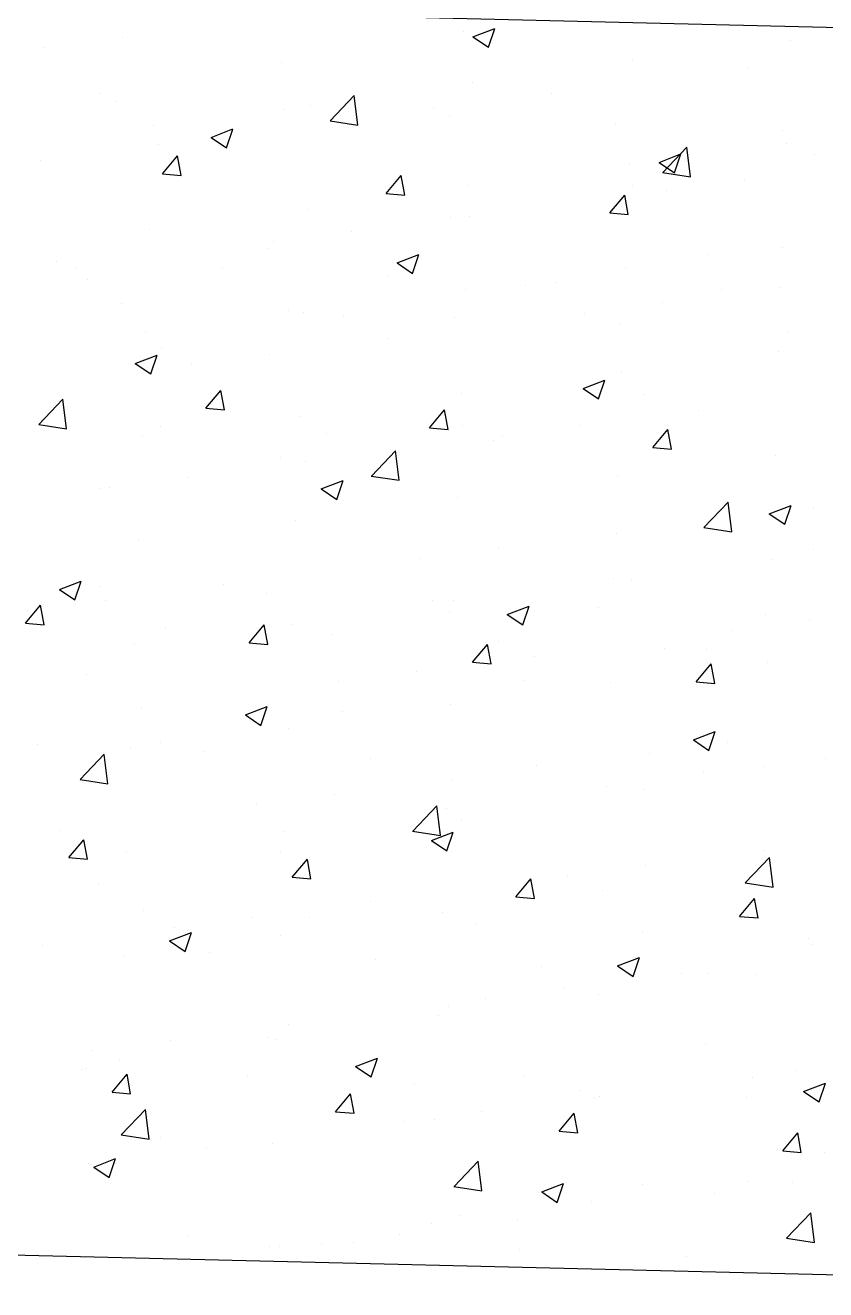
# Model space of a CAD drawing. Header units: millimetres. Extents: x 331487 to 517269, y 198509 to 399936.
# Drawn here: x 448942.4 to 449199.2, y 301836.3 to 302241.9 of the extents above; entities that cross this region are included whole.
import ezdxf

# ---------------------------------------------------------------- set-up
doc = ezdxf.new("R2010")
doc.units = ezdxf.units.MM
doc.header["$MEASUREMENT"] = 0
doc.layers.add('COLUMN', color=6, linetype='Continuous')

msp = doc.modelspace()

# ---------------------------------------------------------------- linework, layer by layer
at = {"layer": 'COLUMN'}
for p, q in [((411189.88, 303155.43), (449398.63, 302236.5)), ((410789.88, 302764.93), (449403.06, 301836.28))]:
    msp.add_line(p, q, dxfattribs=at)
at = {"layer": 'COLUMN', "color": 2, "linetype": 'Continuous'}
for p, q in [((448973.56, 302238.03), (448973.56, 302238.03)), ((448973.56, 302238.03), (448973.56, 302238.03)), ((449083.01, 302240.03), (449083.01, 302240.03)), ((449083.01, 302240.03), (449083.01, 302240.03)), ((449086, 302238.22), (449093, 302240.91)), ((449086, 302238.22), (449093, 302240.91)), ((449086, 302238.22), (449090.97, 302234.87)), ((449086, 302238.22), (449090.97, 302234.87)), ((449090.97, 302234.86), (449093, 302240.91)), ((449090.97, 302234.86), (449093, 302240.91)), ((449187.8, 302237.15), (449187.8, 302237.15)), ((449187.8, 302237.15), (449187.8, 302237.15)), ((448948.53, 302234.73), (448948.53, 302234.73)), ((448948.53, 302234.73), (448948.53, 302234.73)), ((449024.69, 302230.02), (449024.69, 302230.02)), ((449024.69, 302230.02), (449024.69, 302230.02)), ((449137.29, 302230.75), (449137.29, 302230.75)), ((449137.29, 302230.75), (449137.29, 302230.75)), ((449174.34, 302228.48), (449174.34, 302228.48)), ((449174.34, 302228.48), (449174.34, 302228.48)), ((449085.94, 302223.71), (449085.94, 302223.71)), ((449085.94, 302223.71), (449085.94, 302223.71)), ((448966.37, 302220.01), (448966.37, 302220.01)), ((448966.37, 302220.01), (448966.37, 302220.01)), ((448971.73, 302217.33), (448971.73, 302217.33)), ((448971.73, 302217.33), (448971.73, 302217.33)), ((449040.14, 302211.3), (449047.93, 302219.41)), ((449040.14, 302211.3), (449047.93, 302219.41)), ((449049.03, 302209.91), (449047.93, 302219.41)), ((449049.03, 302209.91), (449047.93, 302219.41)), ((449111.19, 302220.17), (449111.19, 302220.17)), ((449111.19, 302220.17), (449111.19, 302220.17)), ((449025.11, 302215.07), (449025.11, 302215.07)), ((449025.11, 302215.07), (449025.11, 302215.07)), ((449034, 302216.21), (449034, 302216.21)), ((449034, 302216.21), (449034, 302216.21)), ((449073.31, 302215.18), (449073.31, 302215.18)), ((449073.31, 302215.18), (449073.31, 302215.18)), ((449078.5, 302212.82), (449078.5, 302212.82)), ((449078.5, 302212.82), (449078.5, 302212.82)), ((448983.49, 302209.81), (448983.49, 302209.81)), ((448983.49, 302209.81), (448983.49, 302209.81)), ((449040.14, 302211.29), (449049.03, 302209.91)), ((449040.14, 302211.29), (449049.03, 302209.91)), ((449048.28, 302211.89), (449048.28, 302211.89)), ((449048.28, 302211.89), (449048.28, 302211.89)), ((449131.88, 302210.56), (449131.88, 302210.56)), ((449131.88, 302210.56), (449131.88, 302210.56)), ((449001.97, 302205.97), (449008.98, 302208.66)), ((449001.97, 302205.97), (449008.98, 302208.66)), ((449001.97, 302205.97), (449006.95, 302202.61)), ((449001.97, 302205.97), (449006.95, 302202.61)), ((449006.95, 302202.61), (449008.97, 302208.65)), ((449006.95, 302202.61), (449008.97, 302208.65)), ((449185.26, 302208.31), (449185.26, 302208.31)), ((449185.26, 302208.31), (449185.26, 302208.31)), ((448985.13, 302203.57), (448985.13, 302203.57)), ((448985.13, 302203.57), (448985.13, 302203.57)), ((449145.69, 302197.96), (449152.69, 302200.65)), ((449145.69, 302197.96), (449152.69, 302200.65)), ((449146.87, 302194.74), (449154.65, 302202.86)), ((449146.87, 302194.74), (449154.65, 302202.86)), ((449150.66, 302194.6), (449152.69, 302200.65)), ((449150.66, 302194.6), (449152.69, 302200.65)), ((449155.75, 302193.36), (449154.65, 302202.86)), ((449155.75, 302193.36), (449154.65, 302202.86)), ((449186.58, 302203.86), (449186.58, 302203.86)), ((449186.58, 302203.86), (449186.58, 302203.86)), ((448947.25, 302198.59), (448947.25, 302198.59)), ((448947.25, 302198.59), (448947.25, 302198.59)), ((448986.42, 302194.27), (448991.24, 302200.02)), ((448986.42, 302194.27), (448991.24, 302200.02)), ((448992.4, 302193.74), (448991.24, 302200.01)), ((448992.4, 302193.74), (448991.24, 302200.01)), ((449136.07, 302197.46), (449136.07, 302197.46)), ((449136.07, 302197.46), (449136.07, 302197.46)), ((449145.69, 302197.96), (449150.66, 302194.6)), ((449145.69, 302197.96), (449150.66, 302194.6)), ((449195.52, 302200.39), (449195.52, 302200.39)), ((449195.52, 302200.39), (449195.52, 302200.39)), ((448986.42, 302194.27), (448992.4, 302193.75)), ((448986.42, 302194.27), (448992.4, 302193.75)), ((449058.15, 302188), (449062.97, 302193.74)), ((449058.15, 302188), (449062.97, 302193.74)), ((449064.12, 302187.47), (449062.97, 302193.74)), ((449064.12, 302187.47), (449062.97, 302193.74)), ((449146.86, 302194.74), (449155.75, 302193.36)), ((449146.86, 302194.74), (449155.75, 302193.36)), ((449084.73, 302190.42), (449084.73, 302190.42)), ((449084.73, 302190.42), (449084.73, 302190.42)), ((449137.2, 302190.38), (449137.2, 302190.38)), ((449137.2, 302190.38), (449137.2, 302190.38)), ((449148.04, 302189.04), (449148.04, 302189.04)), ((449148.04, 302189.04), (449148.04, 302189.04)), ((449173.07, 302192.34), (449173.07, 302192.34)), ((449173.07, 302192.34), (449173.07, 302192.34)), ((449058.15, 302188), (449064.12, 302187.47)), ((449058.15, 302188), (449064.12, 302187.47)), ((449129.87, 302181.72), (449134.69, 302187.47)), ((449129.87, 302181.72), (449134.69, 302187.47)), ((449135.85, 302181.19), (449134.69, 302187.46)), ((449135.85, 302181.19), (449134.69, 302187.46)), ((449032.79, 302182.92), (449032.79, 302182.92)), ((449032.79, 302182.92), (449032.79, 302182.92)), ((449078.88, 302180.37), (449078.88, 302180.37)), ((449078.88, 302180.37), (449078.88, 302180.37)), ((449084.88, 302180.73), (449084.88, 302180.73)), ((449084.88, 302180.73), (449084.88, 302180.73)), ((449129.87, 302181.72), (449135.85, 302181.2)), ((449129.87, 302181.72), (449135.85, 302181.2)), ((448982.28, 302176.52), (448982.28, 302176.52)), ((448982.28, 302176.52), (448982.28, 302176.52)), ((449021.97, 302172.45), (449021.97, 302172.45)), ((449021.97, 302172.45), (449021.97, 302172.45)), ((449047.01, 302175.74), (449047.01, 302175.74)), ((449047.01, 302175.74), (449047.01, 302175.74)), ((449020.56, 302170.36), (449020.56, 302170.36)), ((449020.56, 302170.36), (449020.56, 302170.36)), ((449061.67, 302165.71), (449068.67, 302168.39)), ((449061.67, 302165.71), (449068.67, 302168.39)), ((449066.64, 302162.35), (449068.66, 302168.39)), ((449066.64, 302162.35), (449068.66, 302168.39)), ((449161.16, 302168.42), (449161.16, 302168.42)), ((449161.16, 302168.42), (449161.16, 302168.42)), ((449185.37, 302170.57), (449185.37, 302170.57)), ((449185.37, 302170.57), (449185.37, 302170.57)), ((448952.26, 302166.23), (448952.26, 302166.23)), ((448952.26, 302166.23), (448952.26, 302166.23)), ((448958.82, 302164.13), (448958.82, 302164.13)), ((448958.82, 302164.13), (448958.82, 302164.13)), ((449061.67, 302165.71), (449066.64, 302162.35)), ((449061.67, 302165.71), (449066.64, 302162.35)), ((449134.86, 302164.17), (449134.86, 302164.17)), ((449134.86, 302164.17), (449134.86, 302164.17)), ((448962.24, 302160.35), (448962.24, 302160.35)), ((448962.24, 302160.35), (448962.24, 302160.35)), ((449005.64, 302163.97), (449005.64, 302163.97)), ((449005.64, 302163.97), (449005.64, 302163.97)), ((449059.02, 302161.72), (449059.02, 302161.72)), ((449059.02, 302161.72), (449059.02, 302161.72)), ((449083.51, 302157.13), (449083.51, 302157.13)), ((449083.51, 302157.13), (449083.51, 302157.13)), ((449102.84, 302158.41), (449102.84, 302158.41)), ((449102.84, 302158.41), (449102.84, 302158.41)), ((449112.4, 302159.46), (449112.4, 302159.46)), ((449112.4, 302159.46), (449112.4, 302159.46)), ((449165.79, 302157.21), (449165.79, 302157.21)), ((449165.79, 302157.21), (449165.79, 302157.21)), ((449184.64, 302157.88), (449184.64, 302157.88)), ((449184.64, 302157.88), (449184.64, 302157.88)), ((448973.34, 302152.8), (448973.34, 302152.8)), ((448973.34, 302152.8), (448973.34, 302152.8)), ((449146.76, 302152.9), (449146.76, 302152.9)), ((449146.76, 302152.9), (449146.76, 302152.9)), ((449026.72, 302150.54), (449026.72, 302150.54)), ((449026.72, 302150.54), (449026.72, 302150.54)), ((449031.57, 302149.63), (449031.57, 302149.63)), ((449031.57, 302149.63), (449031.57, 302149.63)), ((449044.52, 302148.4), (449044.52, 302148.4)), ((449044.52, 302148.4), (449044.52, 302148.4)), ((449080.11, 302148.29), (449080.11, 302148.29)), ((449080.11, 302148.29), (449080.11, 302148.29)), ((449121.73, 302149.6), (449121.73, 302149.6)), ((449121.73, 302149.6), (449121.73, 302149.6)), ((449133.49, 302146.03), (449133.49, 302146.03)), ((449133.49, 302146.03), (449133.49, 302146.03)), ((448981.06, 302143.23), (448981.06, 302143.23)), ((448981.06, 302143.23), (448981.06, 302143.23)), ((449058.57, 302141.29), (449058.57, 302141.29)), ((449058.57, 302141.29), (449058.57, 302141.29)), ((449186.87, 302143.77), (449186.87, 302143.77)), ((449186.87, 302143.77), (449186.87, 302143.77)), ((448977.64, 302133.45), (448984.64, 302136.14)), ((448977.64, 302133.45), (448984.64, 302136.14)), ((448982.61, 302130.1), (448984.64, 302136.14)), ((448982.61, 302130.1), (448984.64, 302136.14)), ((448986.2, 302138.39), (448986.2, 302138.39)), ((448986.2, 302138.39), (448986.2, 302138.39)), ((449020.7, 302136.3), (449020.7, 302136.3)), ((449020.7, 302136.3), (449020.7, 302136.3)), ((449184.15, 302137.28), (449184.15, 302137.28)), ((449184.15, 302137.28), (449184.15, 302137.28)), ((448977.64, 302133.45), (448982.62, 302130.1)), ((448977.64, 302133.45), (448982.62, 302130.1)), ((448995.67, 302133), (448995.67, 302133)), ((448995.67, 302133), (448995.67, 302133)), ((449121.36, 302125.44), (449128.36, 302128.13)), ((449121.36, 302125.44), (449128.36, 302128.13)), ((449126.33, 302122.09), (449128.35, 302128.13)), ((449126.33, 302122.09), (449128.35, 302128.13)), ((449133.64, 302130.88), (449133.64, 302130.88)), ((449133.64, 302130.88), (449133.64, 302130.88)), ((449000.3, 302119.05), (449005.12, 302124.8)), ((449000.3, 302119.05), (449005.12, 302124.8)), ((449006.27, 302118.52), (449005.12, 302124.79)), ((449006.27, 302118.52), (449005.12, 302124.79)), ((449082.3, 302123.84), (449082.3, 302123.84)), ((449082.3, 302123.84), (449082.3, 302123.84)), ((449121.36, 302125.44), (449126.33, 302122.09)), ((449121.36, 302125.44), (449126.33, 302122.09)), ((448946.68, 302113.88), (448954.46, 302122)), ((448946.68, 302113.88), (448954.46, 302122)), ((448955.56, 302112.5), (448954.46, 302122)), ((448955.56, 302112.5), (448954.46, 302122)), ((449141.03, 302123.42), (449141.03, 302123.42)), ((449141.03, 302123.42), (449141.03, 302123.42)), ((449000.3, 302119.05), (449006.27, 302118.53)), ((449000.3, 302119.05), (449006.27, 302118.53)), ((449030.36, 302116.34), (449030.36, 302116.34)), ((449030.36, 302116.34), (449030.36, 302116.34)), ((449072.02, 302112.78), (449076.84, 302118.52)), ((449072.02, 302112.78), (449076.84, 302118.52)), ((449078, 302112.25), (449076.84, 302118.52)), ((449078, 302112.25), (449076.84, 302118.52)), ((449158.33, 302118.44), (449158.33, 302118.44)), ((449158.33, 302118.44), (449158.33, 302118.44)), ((448946.67, 302113.88), (448955.56, 302112.5)), ((448946.67, 302113.88), (448955.56, 302112.5)), ((448985.74, 302113.14), (448985.74, 302113.14)), ((448985.74, 302113.14), (448985.74, 302113.14)), ((449072.02, 302112.78), (449078, 302112.25)), ((449072.02, 302112.78), (449078, 302112.25)), ((449082.71, 302113.4), (449082.71, 302113.4)), ((449082.71, 302113.4), (449082.71, 302113.4)), ((449120.46, 302113.46), (449120.46, 302113.46)), ((449120.46, 302113.46), (449120.46, 302113.46)), ((449143.75, 302106.5), (449148.57, 302112.25)), ((449143.75, 302106.5), (449148.57, 302112.25)), ((449149.72, 302105.97), (449148.57, 302112.24)), ((449149.72, 302105.97), (449148.57, 302112.24)), ((448979.85, 302109.94), (448979.85, 302109.94)), ((448979.85, 302109.94), (448979.85, 302109.94)), ((449039.13, 302110.89), (449039.13, 302110.89)), ((449039.13, 302110.89), (449039.13, 302110.89)), ((449092.51, 302108.63), (449092.51, 302108.63)), ((449092.51, 302108.63), (449092.51, 302108.63)), ((449095.42, 302110.16), (449095.42, 302110.16)), ((449095.42, 302110.16), (449095.42, 302110.16)), ((449024.39, 302103.39), (449024.39, 302103.39)), ((449024.39, 302103.39), (449024.39, 302103.39)), ((449053.4, 302097.33), (449061.19, 302105.45)), ((449053.4, 302097.33), (449061.19, 302105.45)), ((449062.29, 302095.95), (449061.18, 302105.44)), ((449062.29, 302095.95), (449061.18, 302105.44)), ((449143.75, 302106.5), (449149.73, 302105.98)), ((449143.75, 302106.5), (449149.73, 302105.98)), ((449145.89, 302106.38), (449145.89, 302106.38)), ((449145.89, 302106.38), (449145.89, 302106.38)), ((449182.93, 302103.99), (449182.93, 302103.99)), ((449182.93, 302103.99), (449182.93, 302103.99)), ((449032.27, 302101.85), (449032.27, 302101.85)), ((449032.27, 302101.85), (449032.27, 302101.85)), ((448994.39, 302096.86), (448994.39, 302096.86)), ((448994.39, 302096.86), (448994.39, 302096.86)), ((449037.33, 302093.19), (449044.34, 302095.88)), ((449037.33, 302093.19), (449044.34, 302095.88)), ((449042.3, 302089.83), (449044.33, 302095.88)), ((449042.3, 302089.83), (449044.33, 302095.88)), ((449053.39, 302097.33), (449062.29, 302095.95)), ((449053.39, 302097.33), (449062.29, 302095.95)), ((449132.42, 302097.59), (449132.42, 302097.59)), ((449132.42, 302097.59), (449132.42, 302097.59)), ((448966.08, 302093.38), (448966.08, 302093.38)), ((448966.08, 302093.38), (448966.08, 302093.38)), ((448969.36, 302093.56), (448969.36, 302093.56)), ((448969.36, 302093.56), (448969.36, 302093.56)), ((449037.33, 302093.19), (449042.31, 302089.84)), ((449037.33, 302093.19), (449042.31, 302089.84)), ((449081.08, 302090.55), (449081.08, 302090.55)), ((449081.08, 302090.55), (449081.08, 302090.55)), ((449160.12, 302080.78), (449167.91, 302088.9)), ((449160.12, 302080.78), (449167.91, 302088.9)), ((449169.01, 302079.4), (449167.91, 302088.89)), ((449169.01, 302079.4), (449167.91, 302088.89)), ((449181.05, 302085.18), (449188.05, 302087.87)), ((449181.05, 302085.18), (449188.05, 302087.87)), ((449186.02, 302081.83), (449188.05, 302087.87)), ((449186.02, 302081.83), (449188.05, 302087.87)), ((449195.18, 302087.31), (449195.18, 302087.31)), ((449195.18, 302087.31), (449195.18, 302087.31)), ((449029.14, 302083.05), (449029.14, 302083.05)), ((449029.14, 302083.05), (449029.14, 302083.05)), ((449181.05, 302085.18), (449186.02, 302081.83)), ((449181.05, 302085.18), (449186.02, 302081.83)), ((449132.02, 302079), (449132.02, 302079)), ((449132.02, 302079), (449132.02, 302079)), ((449160.12, 302080.78), (449169.01, 302079.4)), ((449160.12, 302080.78), (449169.01, 302079.4)), ((448978.63, 302076.65), (448978.63, 302076.65)), ((448978.63, 302076.65), (448978.63, 302076.65)), ((449094.15, 302074.01), (449094.15, 302074.01)), ((449094.15, 302074.01), (449094.15, 302074.01)), ((449195.22, 302073.76), (449195.22, 302073.76)), ((449195.22, 302073.76), (449195.22, 302073.76)), ((449069.12, 302070.72), (449069.12, 302070.72)), ((449069.12, 302070.72), (449069.12, 302070.72)), ((449181.72, 302070.7), (449181.72, 302070.7)), ((449181.72, 302070.7), (449181.72, 302070.7)), ((448953.31, 302060.94), (448960.31, 302063.63)), ((448953.31, 302060.94), (448960.31, 302063.63)), ((448958.28, 302057.58), (448960.31, 302063.62)), ((448958.28, 302057.58), (448960.31, 302063.62)), ((449131.21, 302064.3), (449131.21, 302064.3)), ((449131.21, 302064.3), (449131.21, 302064.3)), ((449136.9, 302063.75), (449136.9, 302063.75)), ((449136.9, 302063.75), (449136.9, 302063.75)), ((448953.31, 302060.94), (448958.29, 302057.58)), ((448953.31, 302060.94), (448958.29, 302057.58)), ((448966.27, 302062.04), (448966.27, 302062.04)), ((448966.27, 302062.04), (448966.27, 302062.04)), ((449005.96, 302062.4), (449005.96, 302062.4)), ((449005.96, 302062.4), (449005.96, 302062.4)), ((449019.65, 302059.79), (449019.65, 302059.79)), ((449019.65, 302059.79), (449019.65, 302059.79)), ((448942.45, 302050.11), (448947.27, 302055.85)), ((448942.45, 302050.11), (448947.27, 302055.85)), ((448948.42, 302049.58), (448947.26, 302055.85)), ((448948.42, 302049.58), (448947.26, 302055.85)), ((448968.09, 302057.42), (448968.09, 302057.42)), ((448968.09, 302057.42), (448968.09, 302057.42)), ((449073.04, 302057.53), (449073.04, 302057.53)), ((449073.04, 302057.53), (449073.04, 302057.53)), ((449079.86, 302057.26), (449079.86, 302057.26)), ((449079.86, 302057.26), (449079.86, 302057.26)), ((449097.02, 302052.93), (449104.03, 302055.62)), ((449097.02, 302052.93), (449104.03, 302055.62)), ((449102, 302049.57), (449104.02, 302055.62)), ((449102, 302049.57), (449104.02, 302055.62)), ((449126.42, 302055.28), (449126.42, 302055.28)), ((449126.42, 302055.28), (449126.42, 302055.28)), ((448943.05, 302054.12), (448943.05, 302054.12)), ((448943.05, 302054.12), (448943.05, 302054.12)), ((449078.58, 302053.74), (449078.58, 302053.74)), ((449078.58, 302053.74), (449078.58, 302053.74)), ((449097.02, 302052.93), (449102, 302049.57)), ((449097.02, 302052.93), (449102, 302049.57)), ((449179.8, 302053.02), (449179.8, 302053.02)), ((449179.8, 302053.02), (449179.8, 302053.02)), ((449193.9, 302051.17), (449193.9, 302051.17)), ((449193.9, 302051.17), (449193.9, 302051.17)), ((448942.45, 302050.11), (448948.42, 302049.59)), ((448942.45, 302050.11), (448948.42, 302049.59)), ((448987.36, 302048.61), (448987.36, 302048.61)), ((448987.36, 302048.61), (448987.36, 302048.61)), ((449014.17, 302043.83), (449018.99, 302049.58)), ((449014.17, 302043.83), (449018.99, 302049.58)), ((449020.15, 302043.3), (449018.99, 302049.57)), ((449020.15, 302043.3), (449018.99, 302049.57)), ((449027.92, 302049.76), (449027.92, 302049.76)), ((449027.92, 302049.76), (449027.92, 302049.76)), ((449168.87, 302047.87), (449168.87, 302047.87)), ((449168.87, 302047.87), (449168.87, 302047.87)), ((448977.41, 302043.36), (448977.41, 302043.36)), ((448977.41, 302043.36), (448977.41, 302043.36)), ((449014.17, 302043.83), (449020.15, 302043.31)), ((449014.17, 302043.83), (449020.15, 302043.31)), ((449020.27, 302043.73), (449020.27, 302043.73)), ((449020.27, 302043.73), (449020.27, 302043.73)), ((449040.74, 302046.36), (449040.74, 302046.36)), ((449040.74, 302046.36), (449040.74, 302046.36)), ((449085.9, 302037.56), (449090.72, 302043.3)), ((449085.9, 302037.56), (449090.72, 302043.3)), ((449091.87, 302037.03), (449090.72, 302043.3)), ((449091.87, 302037.03), (449090.72, 302043.3)), ((449094.12, 302044.1), (449094.12, 302044.1)), ((449094.12, 302044.1), (449094.12, 302044.1)), ((449105.72, 302039.56), (449105.72, 302039.56)), ((449105.72, 302039.56), (449105.72, 302039.56)), ((449147.5, 302041.84), (449147.5, 302041.84)), ((449147.5, 302041.84), (449147.5, 302041.84)), ((449160.86, 302041.79), (449160.86, 302041.79)), ((449160.86, 302041.79), (449160.86, 302041.79)), ((449067.84, 302034.57), (449067.84, 302034.57)), ((449067.84, 302034.57), (449067.84, 302034.57)), ((449085.9, 302037.56), (449091.88, 302037.04)), ((449085.9, 302037.56), (449091.88, 302037.04)), ((449157.62, 302031.28), (449162.44, 302037.03)), ((449157.62, 302031.28), (449162.44, 302037.03)), ((449163.6, 302030.75), (449162.44, 302037.02)), ((449163.6, 302030.75), (449162.44, 302037.02)), ((449180.5, 302037.41), (449180.5, 302037.41)), ((449180.5, 302037.41), (449180.5, 302037.41)), ((448961.95, 302033.72), (448961.95, 302033.72)), ((448961.95, 302033.72), (448961.95, 302033.72)), ((449042.81, 302031.28), (449042.81, 302031.28)), ((449042.81, 302031.28), (449042.81, 302031.28)), ((449102.55, 302031.78), (449102.55, 302031.78)), ((449102.55, 302031.78), (449102.55, 302031.78)), ((449129.99, 302031.01), (449129.99, 302031.01)), ((449129.99, 302031.01), (449129.99, 302031.01)), ((449157.62, 302031.28), (449163.6, 302030.76)), ((449157.62, 302031.28), (449163.6, 302030.76)), ((448979.65, 302022.96), (448979.65, 302022.96)), ((448979.65, 302022.96), (448979.65, 302022.96)), ((449013, 302020.68), (449020, 302023.36)), ((449013, 302020.68), (449020, 302023.36)), ((449017.97, 302017.32), (449020, 302023.36)), ((449017.97, 302017.32), (449020, 302023.36)), ((449078.65, 302023.97), (449078.65, 302023.97)), ((449078.65, 302023.97), (449078.65, 302023.97)), ((449013, 302020.68), (449017.98, 302017.32)), ((449013, 302020.68), (449017.98, 302017.32)), ((449044.23, 302021.77), (449044.23, 302021.77)), ((449044.23, 302021.77), (449044.23, 302021.77)), ((449026.71, 302016.47), (449026.71, 302016.47)), ((449026.71, 302016.47), (449026.71, 302016.47)), ((449156.71, 302012.67), (449163.72, 302015.35)), ((449156.71, 302012.67), (449163.72, 302015.35)), ((449161.69, 302009.31), (449163.71, 302015.35)), ((449161.69, 302009.31), (449163.71, 302015.35)), ((448946.38, 302011.21), (448946.38, 302011.21)), ((448946.38, 302011.21), (448946.38, 302011.21)), ((448976.2, 302010.07), (448976.2, 302010.07)), ((448976.2, 302010.07), (448976.2, 302010.07)), ((448985.91, 302011.76), (448985.91, 302011.76)), ((448985.91, 302011.76), (448985.91, 302011.76)), ((449156.72, 302012.67), (449161.69, 302009.31)), ((449156.72, 302012.67), (449161.69, 302009.31)), ((449167.6, 302011.73), (449167.6, 302011.73)), ((449167.6, 302011.73), (449167.6, 302011.73)), ((448959.93, 301999.92), (448967.72, 302008.04)), ((448959.93, 301999.92), (448967.72, 302008.04)), ((448968.82, 301998.54), (448967.72, 302008.03)), ((448968.82, 301998.54), (448967.72, 302008.03)), ((448999.76, 302008.96), (448999.76, 302008.96)), ((448999.76, 302008.96), (448999.76, 302008.96)), ((449053.14, 302006.7), (449053.14, 302006.7)), ((449053.14, 302006.7), (449053.14, 302006.7)), ((449142.56, 302008.43), (449142.56, 302008.43)), ((449142.56, 302008.43), (449142.56, 302008.43)), ((449199.06, 302006.8), (449199.06, 302006.8)), ((449199.06, 302006.8), (449199.06, 302006.8)), ((449106.52, 302004.45), (449106.52, 302004.45)), ((449106.52, 302004.45), (449106.52, 302004.45)), ((449159.91, 302002.19), (449159.91, 302002.19)), ((449159.91, 302002.19), (449159.91, 302002.19)), ((449179.29, 302004.12), (449179.29, 302004.12)), ((449179.29, 302004.12), (449179.29, 302004.12)), ((448959.93, 301999.92), (448968.82, 301998.54)), ((448959.93, 301999.92), (448968.82, 301998.54)), ((449079.41, 302000.12), (449079.41, 302000.12)), ((449079.41, 302000.12), (449079.41, 302000.12)), ((449041.54, 301995.13), (449041.54, 301995.13)), ((449041.54, 301995.13), (449041.54, 301995.13)), ((449128.78, 301997.72), (449128.78, 301997.72)), ((449128.78, 301997.72), (449128.78, 301997.72)), ((449140.74, 301996.79), (449140.74, 301996.79)), ((449140.74, 301996.79), (449140.74, 301996.79)), ((449016.5, 301991.84), (449016.5, 301991.84)), ((449016.5, 301991.84), (449016.5, 301991.84)), ((449066.66, 301983.37), (449074.45, 301991.49)), ((449066.66, 301983.37), (449074.45, 301991.49)), ((449075.55, 301981.98), (449074.44, 301991.48)), ((449075.55, 301981.98), (449074.44, 301991.48)), ((449077.43, 301990.68), (449077.43, 301990.68)), ((449077.43, 301990.68), (449077.43, 301990.68)), ((449082.42, 301986.78), (449082.42, 301986.78)), ((449082.42, 301986.78), (449082.42, 301986.78)), ((448953.35, 301983.52), (448953.35, 301983.52)), ((448953.35, 301983.52), (448953.35, 301983.52)), ((449025.49, 301983.18), (449025.49, 301983.18)), ((449025.49, 301983.18), (449025.49, 301983.18)), ((449066.65, 301983.36), (449075.55, 301981.98)), ((449066.65, 301983.36), (449075.55, 301981.98)), ((449072.69, 301980.41), (449079.69, 301983.1)), ((449072.69, 301980.41), (449079.69, 301983.1)), ((449077.66, 301977.06), (449079.69, 301983.1)), ((449077.66, 301977.06), (449079.69, 301983.1)), ((448956.32, 301974.89), (448961.14, 301980.63)), ((448956.32, 301974.89), (448961.14, 301980.63)), ((448962.3, 301974.36), (448961.14, 301980.63)), ((448962.3, 301974.36), (448961.14, 301980.63)), ((449072.69, 301980.41), (449077.67, 301977.06)), ((449072.69, 301980.41), (449077.67, 301977.06)), ((448956.32, 301974.89), (448962.3, 301974.37)), ((448956.32, 301974.89), (448962.3, 301974.37)), ((448974.98, 301976.78), (448974.98, 301976.78)), ((448974.98, 301976.78), (448974.98, 301976.78)), ((449024.1, 301976.77), (449024.1, 301976.77)), ((449024.1, 301976.77), (449024.1, 301976.77)), ((449028.05, 301968.61), (449032.87, 301974.36)), ((449028.05, 301968.61), (449032.87, 301974.36)), ((449034.02, 301968.09), (449032.87, 301974.35)), ((449034.02, 301968.09), (449032.87, 301974.35)), ((449173.38, 301966.82), (449181.17, 301974.93)), ((449173.38, 301966.82), (449181.17, 301974.93)), ((449179.16, 301977.27), (449179.16, 301977.27)), ((449179.16, 301977.27), (449179.16, 301977.27)), ((449182.27, 301965.43), (449181.17, 301974.93)), ((449182.27, 301965.43), (449181.17, 301974.93)), ((449141.29, 301972.29), (449141.29, 301972.29)), ((449141.29, 301972.29), (449141.29, 301972.29)), ((449178.07, 301970.83), (449178.07, 301970.83)), ((449178.07, 301970.83), (449178.07, 301970.83)), ((448965.78, 301966.75), (448965.78, 301966.75)), ((448965.78, 301966.75), (448965.78, 301966.75)), ((449028.05, 301968.61), (449034.02, 301968.09)), ((449028.05, 301968.61), (449034.02, 301968.09)), ((449099.77, 301962.34), (449104.59, 301968.08)), ((449099.77, 301962.34), (449104.59, 301968.08)), ((449105.75, 301961.81), (449104.59, 301968.08)), ((449105.75, 301961.81), (449104.59, 301968.08)), ((449116.26, 301968.99), (449116.26, 301968.99)), ((449116.26, 301968.99), (449116.26, 301968.99)), ((449173.38, 301966.81), (449182.27, 301965.43)), ((449173.38, 301966.81), (449182.27, 301965.43)), ((449099.77, 301962.34), (449105.75, 301961.82)), ((449099.77, 301962.34), (449105.75, 301961.82)), ((449127.56, 301964.43), (449127.56, 301964.43)), ((449127.56, 301964.43), (449127.56, 301964.43)), ((449171.5, 301956.06), (449176.32, 301961.81)), ((449171.5, 301956.06), (449176.32, 301961.81)), ((449177.47, 301955.53), (449176.32, 301961.8)), ((449177.47, 301955.53), (449176.32, 301961.8)), ((448980.28, 301957.86), (448980.28, 301957.86)), ((448980.28, 301957.86), (448980.28, 301957.86)), ((449053.1, 301960.68), (449053.1, 301960.68)), ((449053.1, 301960.68), (449053.1, 301960.68)), ((449076.22, 301957.39), (449076.22, 301957.39)), ((449076.22, 301957.39), (449076.22, 301957.39)), ((449015.23, 301955.69), (449015.23, 301955.69)), ((449015.23, 301955.69), (449015.23, 301955.69)), ((449033.67, 301955.6), (449033.67, 301955.6)), ((449033.67, 301955.6), (449033.67, 301955.6)), ((449087.05, 301953.35), (449087.05, 301953.35)), ((449087.05, 301953.35), (449087.05, 301953.35)), ((449171.5, 301956.06), (449177.48, 301955.54)), ((449171.5, 301956.06), (449177.48, 301955.54)), ((448988.67, 301948.16), (448995.67, 301950.85)), ((448988.67, 301948.16), (448995.67, 301950.85)), ((448990.19, 301952.4), (448990.19, 301952.4)), ((448990.19, 301952.4), (448990.19, 301952.4)), ((448993.64, 301944.8), (448995.67, 301950.85)), ((448993.64, 301944.8), (448995.67, 301950.85)), ((449024.28, 301949.89), (449024.28, 301949.89)), ((449024.28, 301949.89), (449024.28, 301949.89)), ((449140.43, 301951.09), (449140.43, 301951.09)), ((449140.43, 301951.09), (449140.43, 301951.09)), ((448947.99, 301946.68), (448947.99, 301946.68)), ((448947.99, 301946.68), (448947.99, 301946.68)), ((448988.67, 301948.16), (448993.64, 301944.81)), ((448988.67, 301948.16), (448993.64, 301944.81)), ((449193.81, 301948.84), (449193.81, 301948.84)), ((449193.81, 301948.84), (449193.81, 301948.84)), ((449194.93, 301947.13), (449194.93, 301947.13)), ((449194.93, 301947.13), (449194.93, 301947.13)), ((448973.77, 301943.49), (448973.77, 301943.49)), ((448973.77, 301943.49), (448973.77, 301943.49)), ((449001.37, 301944.42), (449001.37, 301944.42)), ((449001.37, 301944.42), (449001.37, 301944.42)), ((449054.75, 301942.17), (449054.75, 301942.17)), ((449054.75, 301942.17), (449054.75, 301942.17)), ((449132.38, 301940.15), (449139.39, 301942.84)), ((449132.38, 301940.15), (449139.39, 301942.84)), ((449137.35, 301936.8), (449139.38, 301942.84)), ((449137.35, 301936.8), (449139.38, 301942.84)), ((449108.13, 301939.91), (449108.13, 301939.91)), ((449108.13, 301939.91), (449108.13, 301939.91)), ((449132.38, 301940.15), (449137.36, 301936.8)), ((449132.38, 301940.15), (449137.36, 301936.8)), ((449136.61, 301937.12), (449136.61, 301937.12)), ((449136.61, 301937.12), (449136.61, 301937.12)), ((449152.86, 301937.83), (449152.86, 301937.83)), ((449152.86, 301937.83), (449152.86, 301937.83)), ((449161.52, 301937.66), (449161.52, 301937.66)), ((449161.52, 301937.66), (449161.52, 301937.66)), ((449176.85, 301937.54), (449176.85, 301937.54)), ((449176.85, 301937.54), (449176.85, 301937.54)), ((449089.95, 301929.55), (449089.95, 301929.55)), ((449089.95, 301929.55), (449089.95, 301929.55)), ((449114.98, 301932.85), (449114.98, 301932.85)), ((449114.98, 301932.85), (449114.98, 301932.85)), ((449126.34, 301931.14), (449126.34, 301931.14)), ((449126.34, 301931.14), (449126.34, 301931.14)), ((449078.29, 301927.11), (449078.29, 301927.11)), ((449078.29, 301927.11), (449078.29, 301927.11)), ((449026.79, 301921.24), (449026.79, 301921.24)), ((449026.79, 301921.24), (449026.79, 301921.24)), ((449075, 301924.1), (449075, 301924.1)), ((449075, 301924.1), (449075, 301924.1)), ((449019.97, 301917.1), (449019.97, 301917.1)), ((449019.97, 301917.1), (449019.97, 301917.1)), ((448963.89, 301912.95), (448963.89, 301912.95)), ((448963.89, 301912.95), (448963.89, 301912.95)), ((448988.92, 301916.25), (448988.92, 301916.25)), ((448988.92, 301916.25), (448988.92, 301916.25)), ((449023.06, 301916.6), (449023.06, 301916.6)), ((449023.06, 301916.6), (449023.06, 301916.6)), ((449160.57, 301915.16), (449160.57, 301915.16)), ((449160.57, 301915.16), (449160.57, 301915.16)), ((448972.55, 301910.2), (448972.55, 301910.2)), ((448972.55, 301910.2), (448972.55, 301910.2)), ((449048.36, 301907.9), (449055.36, 301910.59)), ((449048.36, 301907.9), (449055.36, 301910.59)), ((449053.33, 301904.54), (449055.36, 301910.59)), ((449053.33, 301904.54), (449055.36, 301910.59)), ((448960.39, 301907.03), (448960.39, 301907.03)), ((448960.39, 301907.03), (448960.39, 301907.03)), ((448961.65, 301907.09), (448961.65, 301907.09)), ((448961.65, 301907.09), (448961.65, 301907.09)), ((448970.2, 301899.67), (448975.02, 301905.42)), ((448970.2, 301899.67), (448975.02, 301905.42)), ((448976.17, 301899.14), (448975.02, 301905.41)), ((448976.17, 301899.14), (448975.02, 301905.41)), ((449013.77, 301904.77), (449013.77, 301904.77)), ((449013.77, 301904.77), (449013.77, 301904.77)), ((449048.36, 301907.9), (449053.34, 301904.54)), ((449048.36, 301907.9), (449053.34, 301904.54)), ((449102.25, 301905.15), (449102.25, 301905.15)), ((449102.25, 301905.15), (449102.25, 301905.15)), ((449189.7, 301906.71), (449189.7, 301906.71)), ((449189.7, 301906.71), (449189.7, 301906.71)), ((449067.15, 301902.52), (449067.15, 301902.52)), ((449067.15, 301902.52), (449067.15, 301902.52)), ((449175.64, 301904.25), (449175.64, 301904.25)), ((449175.64, 301904.25), (449175.64, 301904.25)), ((449192.07, 301899.89), (449199.08, 301902.58)), ((449192.07, 301899.89), (449199.08, 301902.58)), ((449197.05, 301896.53), (449199.07, 301902.58)), ((449197.05, 301896.53), (449199.07, 301902.58)), ((448970.2, 301899.67), (448976.17, 301899.15)), ((448970.2, 301899.67), (448976.17, 301899.15)), ((449041.92, 301893.39), (449046.74, 301899.14)), ((449041.92, 301893.39), (449046.74, 301899.14)), ((449047.9, 301892.87), (449046.74, 301899.13)), ((449047.9, 301892.87), (449046.74, 301899.13)), ((449120.54, 301900.26), (449120.54, 301900.26)), ((449120.54, 301900.26), (449120.54, 301900.26)), ((449125.13, 301897.85), (449125.13, 301897.85)), ((449125.13, 301897.85), (449125.13, 301897.85)), ((449126.55, 301898.39), (449126.55, 301898.39)), ((449126.55, 301898.39), (449126.55, 301898.39)), ((449173.92, 301898), (449173.92, 301898)), ((449173.92, 301898), (449173.92, 301898)), ((449192.07, 301899.89), (449197.05, 301896.53)), ((449192.07, 301899.89), (449197.05, 301896.53)), ((448973.19, 301885.96), (448980.98, 301894.07)), ((448973.19, 301885.96), (448980.98, 301894.07)), ((448982.08, 301884.57), (448980.98, 301894.07)), ((448982.08, 301884.57), (448980.98, 301894.07)), ((449041.92, 301893.39), (449047.9, 301892.87)), ((449041.92, 301893.39), (449047.9, 301892.87)), ((449043.93, 301895.14), (449043.93, 301895.14)), ((449043.93, 301895.14), (449043.93, 301895.14)), ((449088.68, 301893.4), (449088.68, 301893.4)), ((449088.68, 301893.4), (449088.68, 301893.4)), ((449113.65, 301887.12), (449118.47, 301892.87)), ((449113.65, 301887.12), (449118.47, 301892.87)), ((449119.62, 301886.59), (449118.47, 301892.86)), ((449119.62, 301886.59), (449118.47, 301892.86)), ((449063.64, 301890.11), (449063.64, 301890.11)), ((449063.64, 301890.11), (449063.64, 301890.11)), ((449073.78, 301890.81), (449073.78, 301890.81)), ((449073.78, 301890.81), (449073.78, 301890.81)), ((448973.19, 301885.95), (448982.08, 301884.57)), ((448973.19, 301885.95), (448982.08, 301884.57)), ((448985.61, 301885.13), (448985.61, 301885.13)), ((448985.61, 301885.13), (448985.61, 301885.13)), ((449113.65, 301887.12), (449119.63, 301886.6)), ((449113.65, 301887.12), (449119.63, 301886.6)), ((449185.37, 301880.84), (449190.2, 301886.59)), ((449185.37, 301880.84), (449190.2, 301886.59)), ((449191.35, 301880.32), (449190.19, 301886.58)), ((449191.35, 301880.32), (449190.19, 301886.58)), ((449000.49, 301881.79), (449000.49, 301881.79)), ((449000.49, 301881.79), (449000.49, 301881.79)), ((449021.84, 301883.31), (449021.84, 301883.31)), ((449021.84, 301883.31), (449021.84, 301883.31)), ((449185.37, 301880.84), (449191.35, 301880.32)), ((449185.37, 301880.84), (449191.35, 301880.32)), ((449198.76, 301880.17), (449198.76, 301880.17)), ((449198.76, 301880.17), (449198.76, 301880.17)), ((448962.61, 301876.81), (448962.61, 301876.81)), ((448962.61, 301876.81), (448962.61, 301876.81)), ((448964.34, 301875.65), (448971.34, 301878.33)), ((448964.34, 301875.65), (448971.34, 301878.33)), ((448969.31, 301872.29), (448971.34, 301878.33)), ((448969.31, 301872.29), (448971.34, 301878.33)), ((448971.33, 301876.91), (448971.33, 301876.91)), ((448971.33, 301876.91), (448971.33, 301876.91)), ((449079.92, 301869.4), (449087.7, 301877.52)), ((449079.92, 301869.4), (449087.7, 301877.52)), ((449088.8, 301868.02), (449087.7, 301877.52)), ((449088.8, 301868.02), (449087.7, 301877.52)), ((448964.34, 301875.65), (448969.31, 301872.29)), ((448964.34, 301875.65), (448969.31, 301872.29)), ((449079.91, 301869.4), (449088.8, 301868.02)), ((449079.91, 301869.4), (449088.8, 301868.02)), ((449108.05, 301867.64), (449115.05, 301870.32)), ((449108.05, 301867.64), (449115.05, 301870.32)), ((449113.02, 301864.28), (449115.05, 301870.32)), ((449113.02, 301864.28), (449115.05, 301870.32)), ((449140.44, 301870.16), (449140.44, 301870.16)), ((449140.44, 301870.16), (449140.44, 301870.16)), ((449174.42, 301870.97), (449174.42, 301870.97)), ((449174.42, 301870.97), (449174.42, 301870.97)), ((449188.43, 301870.56), (449188.43, 301870.56)), ((449188.43, 301870.56), (449188.43, 301870.56)), ((449108.05, 301867.64), (449113.03, 301864.28)), ((449108.05, 301867.64), (449113.03, 301864.28)), ((449123.91, 301864.56), (449123.91, 301864.56)), ((449123.91, 301864.56), (449123.91, 301864.56)), ((449163.4, 301867.26), (449163.4, 301867.26)), ((449163.4, 301867.26), (449163.4, 301867.26)), ((449082.12, 301860.15), (449082.12, 301860.15)), ((449082.12, 301860.15), (449082.12, 301860.15)), ((449186.64, 301852.85), (449194.43, 301860.97)), ((449186.64, 301852.85), (449194.43, 301860.97)), ((449195.53, 301851.47), (449194.42, 301860.97)), ((449195.53, 301851.47), (449194.42, 301860.97)), ((449072.57, 301857.52), (449072.57, 301857.52)), ((449072.57, 301857.52), (449072.57, 301857.52)), ((449100.24, 301858.95), (449100.24, 301858.95)), ((449100.24, 301858.95), (449100.24, 301858.95)), ((448994.3, 301853.67), (448994.3, 301853.67)), ((448994.3, 301853.67), (448994.3, 301853.67)), ((449062.37, 301853.96), (449062.37, 301853.96)), ((449062.37, 301853.96), (449062.37, 301853.96)), ((449186.63, 301852.85), (449195.53, 301851.47)), ((449186.63, 301852.85), (449195.53, 301851.47)), ((449020.63, 301850.02), (449020.63, 301850.02)), ((449020.63, 301850.02), (449020.63, 301850.02)), ((449023.81, 301850.14), (449023.81, 301850.14)), ((449023.81, 301850.14), (449023.81, 301850.14)), ((449037.34, 301850.67), (449037.34, 301850.67)), ((449037.34, 301850.67), (449037.34, 301850.67)), ((449047.68, 301851.42), (449047.68, 301851.42)), ((449047.68, 301851.42), (449047.68, 301851.42)), ((449101.06, 301849.16), (449101.06, 301849.16)), ((449101.06, 301849.16), (449101.06, 301849.16)), ((449154.45, 301846.91), (449154.45, 301846.91)), ((449154.45, 301846.91), (449154.45, 301846.91))]:
    msp.add_line(p, q, dxfattribs=at)

doc.saveas('drawing.dxf')
